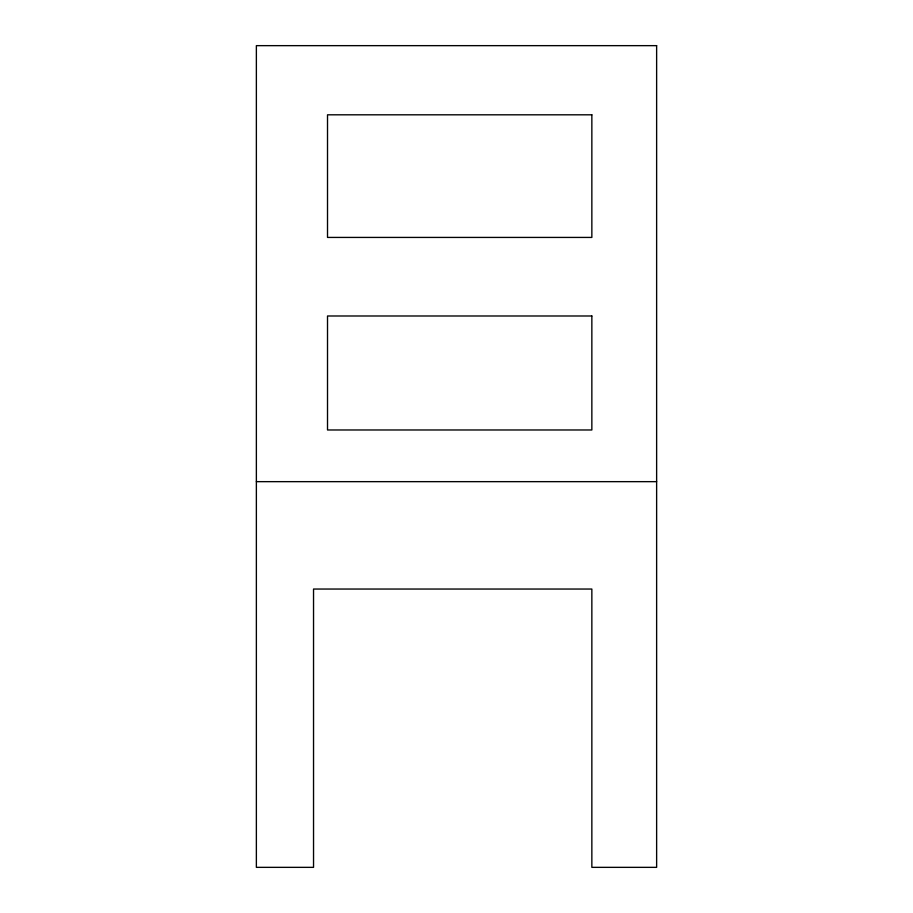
<?xml version="1.0" encoding="UTF-8"?>
<svg xmlns="http://www.w3.org/2000/svg" width="913" height="913" viewBox="0 0 913 913"><rect width="100%" height="100%" fill="white"/><g stroke="black" fill="none" stroke-linecap="round" stroke-linejoin="round"><path stroke-width="1.37" d="M256.37 481.653L656.63 481.653M656.63 45.65L256.37 45.65L256.37 867.35L313.536 867.35L313.536 589.045L591.852 589.045L591.852 867.35L656.63 867.35L656.63 45.65M591.852 114.81L327.516 114.81L327.516 237.426L591.852 237.426L591.852 114.81M591.852 315.989L327.516 315.989L327.516 429.977L591.852 429.977L591.852 315.989"/></g></svg>
